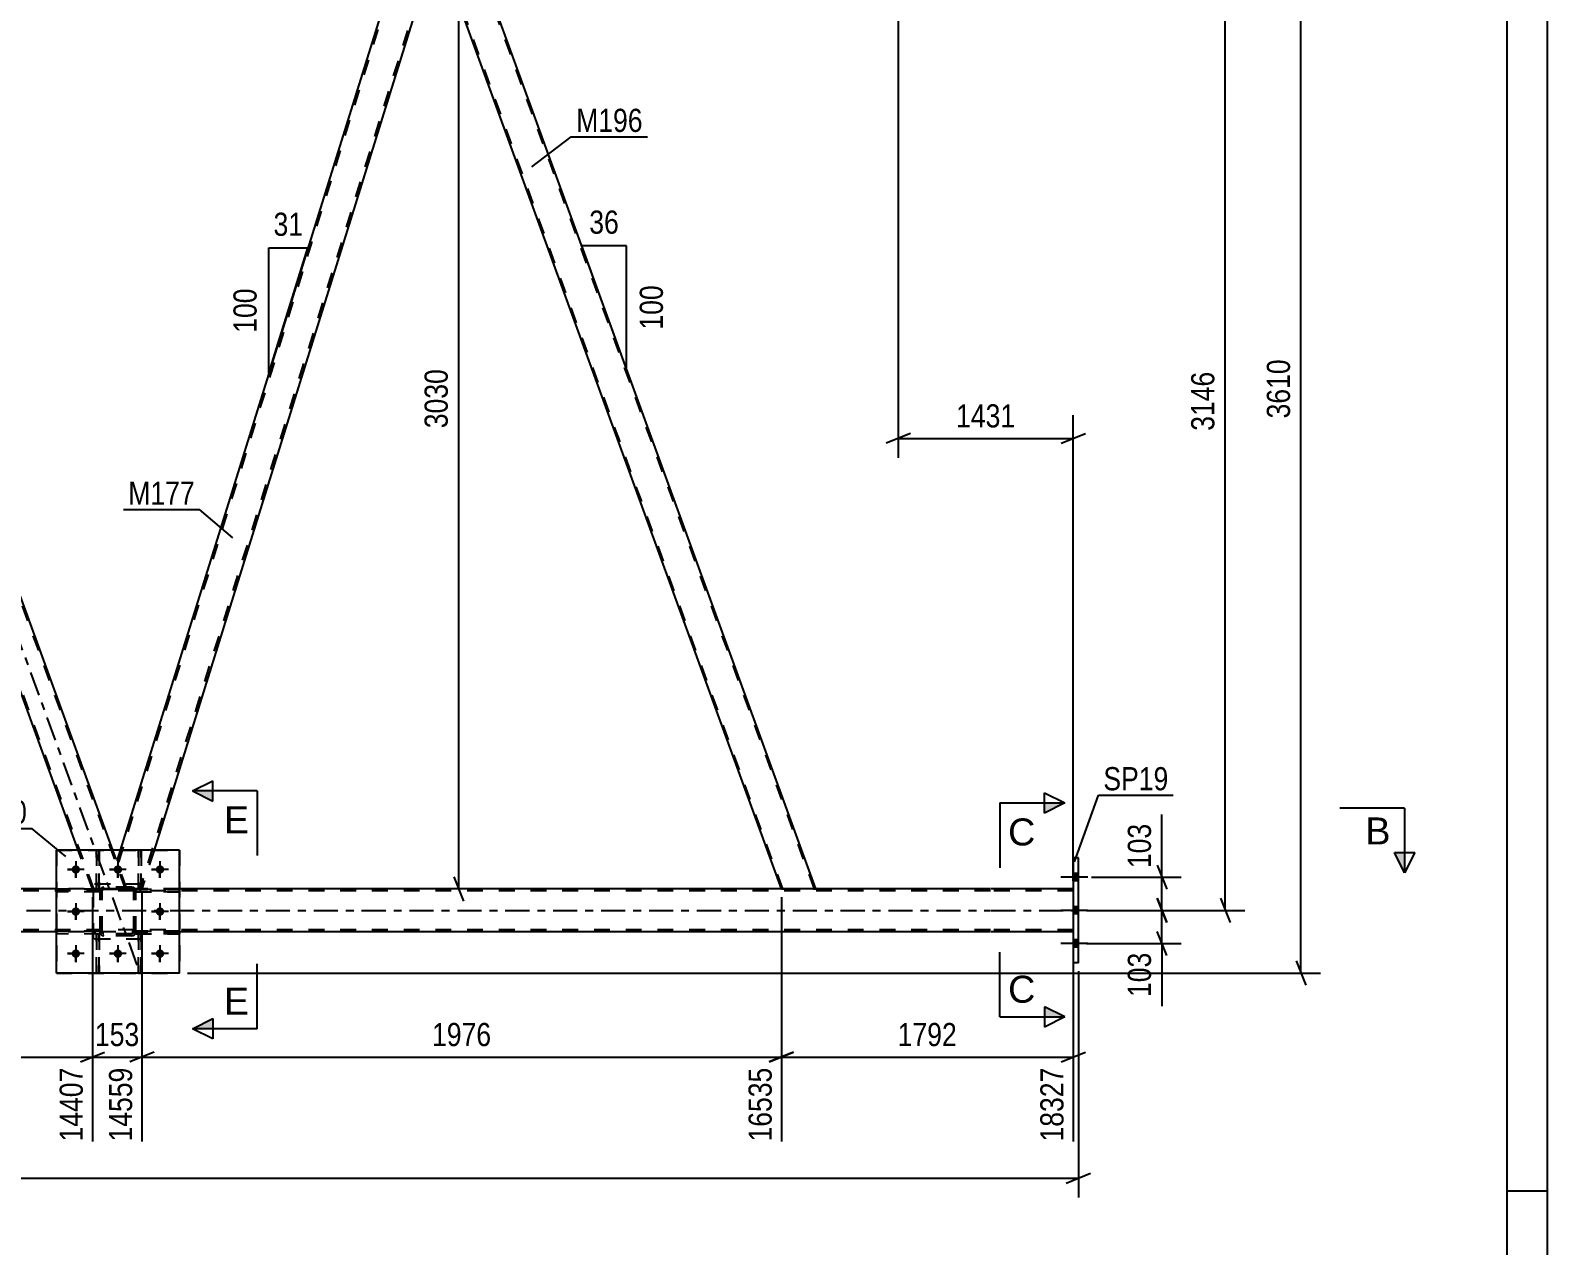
# Model space of a CAD drawing. Header units: millimetres. Extents: x 0 to 841, y 0 to 594.
# Drawn here: x 653.5 to 841, y 291.2 to 441.5 of the extents above; entities that cross this region are included whole.
import ezdxf

# ---------------------------------------------------------------- set-up
doc = ezdxf.new("R2010")
doc.units = ezdxf.units.MM
doc.linetypes.add('DXK_LINE_DOT2', pattern=[3.9198, 1.9599, -1.9599])
doc.linetypes.add('DXK_LINE_DOT3', pattern=[5.9187, 2.979, -0.9799, 0.9799, -0.9799])
doc.styles.add('Arial', font='ARIAL.TTF', dxfattribs={"height": 0.2})
doc.styles.add('Arial Narrow', font='ARIALN.TTF', dxfattribs={"height": 0.2})

# ---------------------------------------------------------------- blocks, each defined once
blk = doc.blocks.new('Unknown-814735391-1133')
at = {"color": 5, "linetype": 'Continuous'}
for p, q in [((841, 0), (841, 594)), ((836, 5), (836, 589)), ((841, 298), (836, 298))]:
    blk.add_line(p, q, dxfattribs=at)
blk = doc.blocks.new('Part-814735391-3515 - 3299')
at = {"color": 7, "linetype": 'DXK_LINE_DOT2'}
for p, q in [((671.92, 330.1), (666.52, 330.1)), ((666.52, 330.1), (666.52, 329.78)), ((667.12, 329.78), (667.12, 330.1)), ((671.92, 329.78), (671.92, 330.1)), ((666.52, 329.78), (671.92, 329.78))]:
    blk.add_line(p, q, dxfattribs=at)
blk = doc.blocks.new('Part-814735391-3516 - 3299')
at = {"color": 7, "linetype": 'DXK_LINE_DOT2'}
for p, q in [((671.92, 335.3), (666.52, 335.3)), ((666.52, 335.3), (666.52, 334.98)), ((666.52, 334.98), (671.92, 334.98)), ((667.12, 334.98), (667.12, 335.3)), ((671.92, 334.98), (671.92, 335.3))]:
    blk.add_line(p, q, dxfattribs=at)
blk = doc.blocks.new('Part-814735391-3519 - 3299')
at = {"color": 7, "linetype": 'DXK_LINE_DOT2'}
for p, q in [((667.19, 329.78), (666.87, 329.78)), ((666.87, 329.78), (666.87, 324.94)), ((666.87, 329.18), (667.19, 329.18)), ((667.19, 324.94), (667.19, 329.78)), ((666.87, 324.94), (667.19, 324.94))]:
    blk.add_line(p, q, dxfattribs=at)
blk = doc.blocks.new('Part-814735391-3522 - 3299')
at = {"color": 7, "linetype": 'DXK_LINE_DOT2'}
for p, q in [((661.67, 340.14), (661.67, 335.3)), ((661.99, 340.14), (661.67, 340.14)), ((661.99, 335.3), (661.99, 340.14)), ((661.67, 335.9), (661.99, 335.9)), ((661.67, 335.3), (661.99, 335.3))]:
    blk.add_line(p, q, dxfattribs=at)
blk = doc.blocks.new('Part-814735391-3525 - 3299')
at = {"color": 7, "linetype": 'DXK_LINE_DOT2'}
for p, q in [((666.87, 340.14), (666.87, 335.3)), ((667.19, 340.14), (666.87, 340.14)), ((667.19, 335.3), (667.19, 340.14)), ((666.87, 335.9), (667.19, 335.9)), ((666.87, 335.3), (667.19, 335.3))]:
    blk.add_line(p, q, dxfattribs=at)
blk = doc.blocks.new('Part-814735391-3526 - 3299')
at = {"color": 7, "linetype": 'DXK_LINE_DOT2'}
for p, q in [((662.12, 330.1), (656.72, 330.1)), ((656.72, 329.78), (656.72, 330.1)), ((661.52, 329.78), (661.52, 330.1)), ((662.12, 330.1), (662.12, 329.78)), ((662.12, 329.78), (656.72, 329.78))]:
    blk.add_line(p, q, dxfattribs=at)
blk = doc.blocks.new('Part-814735391-3527 - 3299')
at = {"color": 7, "linetype": 'DXK_LINE_DOT2'}
for p, q in [((662.12, 335.3), (656.72, 335.3)), ((656.72, 334.98), (656.72, 335.3)), ((662.12, 334.98), (656.72, 334.98)), ((661.52, 334.98), (661.52, 335.3)), ((662.12, 335.3), (662.12, 334.98))]:
    blk.add_line(p, q, dxfattribs=at)
blk = doc.blocks.new('Bolt-814735391-3531 - 3299')
at = {"linetype": 'Continuous'}
for points in [[(782.37, 337.23), (782.37, 336.35), (783.01, 336.35), (783.01, 337.23)], [(782.37, 337.23), (782.37, 336.35), (783.01, 336.35), (783.01, 337.23)], [(782.37, 337.23), (782.37, 336.35), (783.01, 336.35), (783.01, 337.23)], [(782.37, 333.13), (782.37, 332.25), (783.01, 332.25), (783.01, 333.13)], [(782.37, 333.13), (782.37, 332.25), (783.01, 332.25), (783.01, 333.13)], [(782.37, 329.03), (782.37, 328.15), (783.01, 328.15), (783.01, 329.03)], [(782.37, 329.03), (782.37, 328.15), (783.01, 328.15), (783.01, 329.03)], [(782.37, 329.03), (782.37, 328.15), (783.01, 328.15), (783.01, 329.03)]]:
    blk.add_hatch(color=1, dxfattribs=at).paths.add_polyline_path(points)
at = {"color": 1, "linetype": 'Continuous'}
for p, q in [((784.17, 336.79), (780.85, 336.79)), ((784.17, 336.79), (780.85, 336.79)), ((784.17, 336.79), (780.85, 336.79)), ((783.01, 337.23), (782.37, 337.23)), ((783.01, 337.23), (782.37, 337.23)), ((783.01, 337.23), (782.37, 337.23)), ((783.01, 336.35), (782.37, 336.35)), ((783.01, 336.35), (782.37, 336.35)), ((783.01, 336.35), (782.37, 336.35)), ((784.17, 332.69), (780.85, 332.69)), ((784.17, 332.69), (780.85, 332.69)), ((783.01, 333.13), (782.37, 333.13)), ((783.01, 333.13), (782.37, 333.13)), ((783.01, 332.25), (782.37, 332.25)), ((783.01, 332.25), (782.37, 332.25)), ((784.17, 328.59), (780.85, 328.59)), ((784.17, 328.59), (780.85, 328.59)), ((784.17, 328.59), (780.85, 328.59)), ((783.01, 329.03), (782.37, 329.03)), ((783.01, 329.03), (782.37, 329.03)), ((783.01, 329.03), (782.37, 329.03)), ((783.01, 328.15), (782.37, 328.15)), ((783.01, 328.15), (782.37, 328.15)), ((783.01, 328.15), (782.37, 328.15))]:
    blk.add_line(p, q, dxfattribs=at)
blk = doc.blocks.new('Part-814735391-3677 - 3299')
at = {"color": 7, "linetype": 'DXK_LINE_DOT2'}
for p, q in [((666.87, 324.94), (666.87, 329.78)), ((666.87, 329.78), (667.19, 329.78)), ((666.87, 329.18), (667.19, 329.18)), ((667.19, 329.78), (667.19, 324.94)), ((667.19, 324.94), (666.87, 324.94))]:
    blk.add_line(p, q, dxfattribs=at)
blk = doc.blocks.new('Part-814735391-3532 - 3299')
at = {"color": 7, "linetype": 'DXK_LINE_DOT2'}
for p, q in [((666.52, 334.98), (666.52, 335.3)), ((666.52, 335.3), (671.92, 335.3)), ((671.92, 334.98), (666.52, 334.98)), ((667.12, 334.98), (667.12, 335.3)), ((671.92, 335.3), (671.92, 334.98))]:
    blk.add_line(p, q, dxfattribs=at)
blk = doc.blocks.new('Part-814735391-3537 - 3299')
at = {"color": 2, "linetype": 'Continuous'}
for p, q in [((671.92, 340.14), (656.72, 340.14)), ((656.72, 324.94), (656.72, 340.14)), ((671.92, 324.94), (671.92, 340.14)), ((671.92, 324.94), (656.72, 324.94))]:
    blk.add_line(p, q, dxfattribs=at)
blk = doc.blocks.new('Part-814735391-3671 - 3299')
at = {"color": 7, "linetype": 'DXK_LINE_DOT2'}
for p, q in [((666.87, 335.3), (666.87, 340.14)), ((666.87, 340.14), (667.19, 340.14)), ((667.19, 340.14), (667.19, 335.3)), ((666.87, 335.9), (667.19, 335.9)), ((667.19, 335.3), (666.87, 335.3))]:
    blk.add_line(p, q, dxfattribs=at)
blk = doc.blocks.new('Part-814735391-3538 - 3299')
at = {"color": 7, "linetype": 'DXK_LINE_DOT2'}
for p, q in [((656.72, 340.14), (671.92, 340.14)), ((656.72, 340.14), (656.72, 324.94)), ((671.92, 340.14), (671.92, 324.94)), ((656.72, 324.94), (671.92, 324.94))]:
    blk.add_line(p, q, dxfattribs=at)
blk = doc.blocks.new('Part-814735391-3539 - 3299')
at = {"color": 7, "linetype": 'DXK_LINE_DOT2'}
for p, q in [((666.52, 329.78), (666.52, 330.1)), ((666.52, 330.1), (671.92, 330.1)), ((667.12, 329.78), (667.12, 330.1)), ((671.92, 330.1), (671.92, 329.78)), ((671.92, 329.78), (666.52, 329.78))]:
    blk.add_line(p, q, dxfattribs=at)
blk = doc.blocks.new('Part-814735391-3544 - 3299')
at = {"color": 7, "linetype": 'DXK_LINE_DOT2'}
for p, q in [((662.12, 335.3), (656.72, 335.3)), ((656.72, 335.3), (656.72, 334.98)), ((662.12, 334.98), (656.72, 334.98)), ((661.52, 334.98), (661.52, 335.3)), ((662.12, 334.98), (662.12, 335.3))]:
    blk.add_line(p, q, dxfattribs=at)
blk = doc.blocks.new('Part-814735391-3549 - 3299')
at = {"color": 7, "linetype": 'DXK_LINE_DOT3'}
blk.add_line((666.72, 325.93), (615.76, 465.94), dxfattribs=at)
at = {"color": 2, "linetype": 'Continuous'}
for p, q in [((621.31, 456.54), (617.06, 456.54)), ((663.68, 340.14), (621.31, 456.54)), ((659.42, 340.14), (618.58, 452.34))]:
    blk.add_line(p, q, dxfattribs=at)
at = {"color": 7, "linetype": 'DXK_LINE_DOT2'}
for p, q in [((617.06, 456.54), (618.58, 452.34)), ((661.35, 335.33), (617.23, 456.54)), ((665.26, 335.33), (621.14, 456.54)), ((661.18, 335.33), (659.42, 340.14)), ((665.43, 335.33), (663.68, 340.14)), ((665.43, 335.33), (661.18, 335.33))]:
    blk.add_line(p, q, dxfattribs=at)
blk = doc.blocks.new('Part-814735391-3554 - 3299')
at = {"color": 7, "linetype": 'DXK_LINE_DOT2'}
for p, q in [((701.12, 456.54), (664.3, 338.42)), ((703.6, 452.67), (667.03, 335.33)), ((703.74, 452.29), (703.72, 452.34)), ((703.74, 452.29), (703.72, 452.34)), ((664.59, 340.14), (664.17, 338.8)), ((668.78, 340.14), (667.28, 335.33)), ((665.43, 335.33), (664.17, 338.8)), ((667.28, 335.33), (665.43, 335.33))]:
    blk.add_line(p, q, dxfattribs=at)
at = {"color": 2, "linetype": 'Continuous'}
for p, q in [((700.87, 456.54), (664.59, 340.14)), ((702.19, 456.54), (700.87, 456.54)), ((703.72, 452.34), (702.19, 456.54)), ((703.74, 452.29), (668.78, 340.14))]:
    blk.add_line(p, q, dxfattribs=at)
blk = doc.blocks.new('Part-814735391-3564 - 3299')
at = {"color": 2, "linetype": 'Continuous'}
for p, q in [((706.45, 456.54), (702.19, 456.54)), ((750.57, 335.33), (706.45, 456.54)), ((746.31, 335.33), (703.72, 452.34))]:
    blk.add_line(p, q, dxfattribs=at)
at = {"color": 7, "linetype": 'DXK_LINE_DOT2'}
for p, q in [((702.19, 456.54), (703.72, 452.34)), ((746.48, 335.33), (702.36, 456.54)), ((750.4, 335.33), (706.28, 456.54)), ((746.31, 335.33), (750.57, 335.33))]:
    blk.add_line(p, q, dxfattribs=at)
blk = doc.blocks.new('Part-814735391-3584 - 3299')
at = {"color": 2, "linetype": 'Continuous'}
for p, q in [((783.01, 339.19), (782.37, 339.19)), ((782.37, 339.19), (782.37, 326.19)), ((783.01, 326.19), (783.01, 339.19)), ((783.01, 326.19), (782.37, 326.19))]:
    blk.add_line(p, q, dxfattribs=at)
blk = doc.blocks.new('Part-814735391-3586 - 3299')
at = {"color": 7, "linetype": 'DXK_LINE_DOT2'}
for p, q in [((667.32, 335.94), (661.32, 335.94)), ((661.32, 329.14), (661.32, 335.94)), ((667.32, 329.14), (667.32, 335.94)), ((667.32, 329.14), (661.32, 329.14))]:
    blk.add_line(p, q, dxfattribs=at)
blk = doc.blocks.new('Part-814735391-3587 - 3299')
at = {"color": 7, "linetype": 'DXK_LINE_DOT2'}
for p, q in [((667.32, 335.94), (661.32, 335.94)), ((661.32, 329.14), (661.32, 335.94)), ((667.32, 329.14), (667.32, 335.94)), ((667.32, 329.14), (661.32, 329.14))]:
    blk.add_line(p, q, dxfattribs=at)
blk = doc.blocks.new('Part-814735391-3588 - 3299')
at = {"color": 7, "linetype": 'DXK_LINE_DOT2'}
for p, q in [((662.12, 335.06), (662.15, 335.24)), ((662.15, 335.24), (662.12, 335.06)), ((662.12, 330.02), (662.12, 335.06)), ((662.36, 335.06), (662.37, 335.15)), ((662.36, 330.02), (662.36, 335.06)), ((662.37, 335.15), (662.43, 335.23)), ((662.41, 335.5), (662.6, 335.54)), ((662.6, 335.54), (662.41, 335.5)), ((662.43, 335.23), (662.5, 335.28)), ((662.5, 335.28), (662.6, 335.3)), ((666.04, 335.54), (662.6, 335.54)), ((662.6, 335.3), (666.04, 335.3)), ((666.04, 335.54), (666.22, 335.5)), ((666.22, 335.5), (666.04, 335.54)), ((666.04, 335.3), (666.13, 335.28)), ((666.13, 335.28), (666.21, 335.23)), ((666.21, 335.23), (666.26, 335.15)), ((666.26, 335.15), (666.28, 335.06)), ((666.28, 330.02), (666.28, 335.06)), ((666.48, 335.24), (666.52, 335.06)), ((666.52, 335.06), (666.48, 335.24)), ((666.52, 330.02), (666.52, 335.06)), ((662.15, 329.84), (662.12, 330.02)), ((662.12, 330.02), (662.15, 329.84)), ((662.37, 329.93), (662.36, 330.02)), ((666.28, 330.02), (666.26, 329.93)), ((666.52, 330.02), (666.48, 329.84)), ((666.48, 329.84), (666.52, 330.02)), ((662.43, 329.85), (662.37, 329.93)), ((662.6, 329.54), (662.41, 329.58)), ((662.41, 329.58), (662.6, 329.54)), ((662.5, 329.8), (662.43, 329.85)), ((662.6, 329.78), (662.5, 329.8)), ((666.04, 329.78), (662.6, 329.78)), ((666.04, 329.54), (662.6, 329.54)), ((666.13, 329.8), (666.04, 329.78)), ((666.22, 329.58), (666.04, 329.54)), ((666.04, 329.54), (666.22, 329.58)), ((666.21, 329.85), (666.13, 329.8)), ((666.26, 329.93), (666.21, 329.85))]:
    blk.add_line(p, q, dxfattribs=at)
at = {"color": 7, "linetype": 'DXK_LINE_DOT3'}
blk.add_line((664.32, 332.54), (664.32, 332.54), dxfattribs=at)
at = {"color": 7, "linetype": 'DXK_LINE_DOT2'}
for centre, start, end in [((662.6, 335.06), 112.5, 157.5), ((662.6, 335.06), 112.5, 157.5), ((666.04, 335.06), 22.5, 67.5), ((666.04, 335.06), 22.5, 67.5), ((662.6, 330.02), 202.5, 247.5), ((662.6, 330.02), 202.5, 247.5), ((666.04, 330.02), 292.5, 337.5), ((666.04, 330.02), 292.5, 337.5)]:
    blk.add_arc(centre, 0.48, start, end, dxfattribs=at)
blk = doc.blocks.new('Part-814735391-3594 - 3299')
at = {"color": 7, "linetype": 'DXK_LINE_DOT2'}
for p, q in [((772.15, 335.09), (96.65, 335.08)), ((671.92, 335.33), (656.72, 335.33)), ((782.37, 335.09), (772.25, 335.09)), ((782.37, 335.33), (782.37, 330.05)), ((772.15, 330.29), (96.65, 330.28)), ((671.92, 330.05), (656.72, 330.05)), ((782.37, 330.29), (772.25, 330.29))]:
    blk.add_line(p, q, dxfattribs=at)
at = {"color": 2, "linetype": 'Continuous'}
for p, q in [((656.72, 335.33), (501.65, 335.33)), ((772.15, 335.33), (671.92, 335.33)), ((782.37, 335.33), (772.25, 335.33)), ((656.72, 330.05), (501.65, 330.05)), ((772.15, 330.05), (671.92, 330.05)), ((782.37, 330.05), (772.25, 330.05))]:
    blk.add_line(p, q, dxfattribs=at)
at = {"color": 7, "linetype": 'DXK_LINE_DOT3'}
for p, q in [((96.65, 332.68), (772.15, 332.69)), ((772.25, 332.69), (782.37, 332.69))]:
    blk.add_line(p, q, dxfattribs=at)
blk = doc.blocks.new('Part-814735391-3634 - 3299')
at = {"color": 7, "linetype": 'DXK_LINE_DOT2'}
for p, q in [((662.12, 330.1), (656.72, 330.1)), ((656.72, 330.1), (656.72, 329.78)), ((661.52, 329.78), (661.52, 330.1)), ((662.12, 329.78), (662.12, 330.1)), ((662.12, 329.78), (656.72, 329.78))]:
    blk.add_line(p, q, dxfattribs=at)
blk = doc.blocks.new('Part-814735391-3656 - 3299')
at = {"color": 7, "linetype": 'DXK_LINE_DOT2'}
for p, q in [((662.12, 335.06), (662.15, 335.24)), ((662.15, 335.24), (662.12, 335.06)), ((662.12, 330.02), (662.12, 335.06)), ((662.36, 335.06), (662.37, 335.15)), ((662.36, 330.02), (662.36, 335.06)), ((662.37, 335.15), (662.43, 335.23)), ((662.41, 335.5), (662.6, 335.54)), ((662.6, 335.54), (662.41, 335.5)), ((662.43, 335.23), (662.5, 335.28)), ((662.5, 335.28), (662.6, 335.3)), ((666.04, 335.54), (662.6, 335.54)), ((662.6, 335.3), (666.04, 335.3)), ((666.04, 335.54), (666.22, 335.5)), ((666.22, 335.5), (666.04, 335.54)), ((666.04, 335.3), (666.13, 335.28)), ((666.13, 335.28), (666.21, 335.23)), ((666.21, 335.23), (666.26, 335.15)), ((666.26, 335.15), (666.28, 335.06)), ((666.28, 330.02), (666.28, 335.06)), ((666.48, 335.24), (666.52, 335.06)), ((666.52, 335.06), (666.48, 335.24)), ((666.52, 330.02), (666.52, 335.06)), ((662.15, 329.84), (662.12, 330.02)), ((662.12, 330.02), (662.15, 329.84)), ((662.37, 329.93), (662.36, 330.02)), ((666.28, 330.02), (666.26, 329.93)), ((666.52, 330.02), (666.48, 329.84)), ((666.48, 329.84), (666.52, 330.02)), ((662.43, 329.85), (662.37, 329.93)), ((662.6, 329.54), (662.41, 329.58)), ((662.41, 329.58), (662.6, 329.54)), ((662.5, 329.8), (662.43, 329.85)), ((662.6, 329.78), (662.5, 329.8)), ((666.04, 329.78), (662.6, 329.78)), ((666.04, 329.54), (662.6, 329.54)), ((666.13, 329.8), (666.04, 329.78)), ((666.22, 329.58), (666.04, 329.54)), ((666.04, 329.54), (666.22, 329.58)), ((666.21, 329.85), (666.13, 329.8)), ((666.26, 329.93), (666.21, 329.85))]:
    blk.add_line(p, q, dxfattribs=at)
at = {"color": 7, "linetype": 'DXK_LINE_DOT3'}
blk.add_line((664.32, 332.54), (664.32, 332.54), dxfattribs=at)
at = {"color": 7, "linetype": 'DXK_LINE_DOT2'}
for centre, start, end in [((662.6, 335.06), 112.5, 157.5), ((662.6, 335.06), 112.5, 157.5), ((666.04, 335.06), 22.5, 67.5), ((666.04, 335.06), 22.5, 67.5), ((662.6, 330.02), 202.5, 247.5), ((662.6, 330.02), 202.5, 247.5), ((666.04, 330.02), 292.5, 337.5), ((666.04, 330.02), 292.5, 337.5)]:
    blk.add_arc(centre, 0.48, start, end, dxfattribs=at)
blk = doc.blocks.new('Part-814735391-3674 - 3299')
at = {"color": 7, "linetype": 'DXK_LINE_DOT2'}
for p, q in [((661.67, 335.3), (661.67, 340.14)), ((661.67, 340.14), (661.99, 340.14)), ((661.99, 340.14), (661.99, 335.3)), ((661.67, 335.9), (661.99, 335.9)), ((661.99, 335.3), (661.67, 335.3))]:
    blk.add_line(p, q, dxfattribs=at)
blk = doc.blocks.new('Part-814735391-3680 - 3299')
at = {"color": 7, "linetype": 'DXK_LINE_DOT2'}
for p, q in [((661.67, 324.94), (661.67, 329.78)), ((661.67, 329.78), (661.99, 329.78)), ((661.67, 329.18), (661.99, 329.18)), ((661.99, 329.78), (661.99, 324.94)), ((661.99, 324.94), (661.67, 324.94))]:
    blk.add_line(p, q, dxfattribs=at)
blk = doc.blocks.new('Part-814735391-3700 - 3299')
at = {"color": 7, "linetype": 'DXK_LINE_DOT2'}
for p, q in [((661.99, 329.78), (661.67, 329.78)), ((661.67, 329.78), (661.67, 324.94)), ((661.67, 329.18), (661.99, 329.18)), ((661.99, 324.94), (661.99, 329.78)), ((661.67, 324.94), (661.99, 324.94))]:
    blk.add_line(p, q, dxfattribs=at)
blk = doc.blocks.new('Bolt-814735391-3701 - 3299')
at = {"linetype": 'Continuous'}
for points in [[(659.64, 337.74, -1), (658.6, 337.74, -1)], [(664.84, 337.74, -1), (663.8, 337.74, -1)], [(670.04, 337.74, -1), (669, 337.74, -1)], [(659.64, 332.54, -1), (658.6, 332.54, -1)], [(670.04, 332.54, -1), (669, 332.54, -1)], [(659.64, 327.34, -1), (658.6, 327.34, -1)], [(664.84, 327.34, -1), (663.8, 327.34, -1)], [(670.04, 327.34, -1), (669, 327.34, -1)]]:
    blk.add_hatch(color=1, dxfattribs=at).paths.add_polyline_path(points)
at = {"color": 1, "linetype": 'Continuous'}
for p, q in [((660.16, 337.74), (658.08, 337.74)), ((659.12, 338.78), (659.12, 336.7)), ((665.36, 337.74), (663.28, 337.74)), ((664.32, 338.78), (664.32, 336.7)), ((670.56, 337.74), (668.48, 337.74)), ((669.52, 338.78), (669.52, 336.7)), ((660.16, 332.54), (658.08, 332.54)), ((659.12, 333.58), (659.12, 331.5)), ((670.56, 332.54), (668.48, 332.54)), ((669.52, 333.58), (669.52, 331.5)), ((659.12, 328.38), (659.12, 326.3)), ((664.32, 328.38), (664.32, 326.3)), ((669.52, 328.38), (669.52, 326.3)), ((660.16, 327.34), (658.08, 327.34)), ((665.36, 327.34), (663.28, 327.34)), ((670.56, 327.34), (668.48, 327.34))]:
    blk.add_line(p, q, dxfattribs=at)
blk = doc.blocks.new('Bolt-814735391-3702 - 3299')
at = {"color": 1, "linetype": 'Continuous'}
for p, q in [((658.08, 337.74), (658.77, 337.74)), ((659.12, 338.78), (659.12, 338.09)), ((660.16, 337.74), (659.46, 337.74)), ((663.28, 337.74), (663.97, 337.74)), ((664.32, 338.78), (664.32, 338.09)), ((665.36, 337.74), (664.66, 337.74)), ((668.48, 337.74), (669.17, 337.74)), ((669.52, 338.78), (669.52, 338.09)), ((670.56, 337.74), (669.86, 337.74)), ((659.12, 336.7), (659.12, 337.39)), ((664.32, 336.7), (664.32, 337.39)), ((669.52, 336.7), (669.52, 337.39)), ((658.08, 332.54), (658.77, 332.54)), ((659.12, 333.58), (659.12, 332.89)), ((659.12, 331.5), (659.12, 332.19)), ((660.16, 332.54), (659.46, 332.54)), ((668.48, 332.54), (669.17, 332.54)), ((669.52, 333.58), (669.52, 332.89)), ((669.52, 331.5), (669.52, 332.19)), ((670.56, 332.54), (669.86, 332.54)), ((659.12, 328.38), (659.12, 327.69)), ((664.32, 328.38), (664.32, 327.69)), ((669.52, 328.38), (669.52, 327.69)), ((658.08, 327.34), (658.77, 327.34)), ((659.12, 326.3), (659.12, 326.99)), ((660.16, 327.34), (659.46, 327.34)), ((663.28, 327.34), (663.97, 327.34)), ((664.32, 326.3), (664.32, 326.99)), ((665.36, 327.34), (664.66, 327.34)), ((668.48, 327.34), (669.17, 327.34)), ((669.52, 326.3), (669.52, 326.99)), ((670.56, 327.34), (669.86, 327.34))]:
    blk.add_line(p, q, dxfattribs=at)
blk = doc.blocks.new('StraightDimension-814735391-5035 - 3299')
at = {"color": 7, "linetype": 'Continuous'}
for p, q in [((801.76, 457.05), (800.56, 460.05)), ((762.39, 458.55), (803.56, 458.55)), ((801.16, 332.69), (801.16, 458.55)), ((800.56, 334.19), (801.76, 331.19)), ((784.01, 332.69), (803.56, 332.69))]:
    blk.add_line(p, q, dxfattribs=at)
at = {"color": 0}
blk.add_wipeout([(800.41, 399.87), (796.21, 399.87), (796.21, 391.36), (800.41, 391.36)], dxfattribs=at)
at = {"color": 3, "style": 'Arial Narrow'}
blk.add_text('3146', height=2.863, rotation=90.0002, dxfattribs=at).set_placement((799.81, 391.96))
blk = doc.blocks.new('StraightDimension-814735391-4713 - 3299')
at = {"color": 7, "linetype": 'Continuous'}
for p, q in [((746.31, 334.33), (746.31, 304.12)), ((782.37, 329.05), (782.37, 304.12)), ((747.81, 315.16), (744.81, 313.96)), ((780.87, 313.96), (783.87, 315.16)), ((746.31, 314.56), (782.37, 314.56))]:
    blk.add_line(p, q, dxfattribs=at)
at = {"color": 0}
blk.add_wipeout([(768.6, 315.31), (768.6, 319.51), (760.08, 319.51), (760.08, 315.31)], dxfattribs=at)
at = {"color": 0, "linetype": 'Continuous'}
blk.add_wipeout([(781.77, 313.86), (777.57, 313.86), (777.57, 303.52), (781.77, 303.52)], dxfattribs=at)
at = {"color": 3, "style": 'Arial Narrow'}
blk.add_text('1792', height=2.863, dxfattribs=at).set_placement((760.68, 315.91))
at = {"color": 3, "linetype": 'Continuous', "style": 'Arial Narrow'}
blk.add_text('18327', height=2.863, rotation=90.0002, dxfattribs=at).set_placement((781.17, 304.12))
blk = doc.blocks.new('StraightDimension-814735391-4754 - 3299')
at = {"color": 7, "linetype": 'Continuous'}
for p, q in [((661.18, 334.33), (661.18, 304.12)), ((667.28, 334.33), (667.28, 304.12)), ((659.68, 313.96), (662.68, 315.16)), ((668.78, 315.16), (665.78, 313.96)), ((661.18, 314.56), (667.28, 314.56))]:
    blk.add_line(p, q, dxfattribs=at)
at = {"color": 0}
blk.add_wipeout([(667.57, 315.31), (667.57, 319.51), (660.88, 319.51), (660.88, 315.31)], dxfattribs=at)
at = {"color": 0, "linetype": 'Continuous'}
blk.add_wipeout([(666.68, 313.86), (662.48, 313.86), (662.48, 303.52), (666.68, 303.52)], dxfattribs=at)
at = {"color": 3, "style": 'Arial Narrow'}
blk.add_text('153', height=2.863, dxfattribs=at).set_placement((661.48, 315.91))
at = {"color": 3, "linetype": 'Continuous', "style": 'Arial Narrow'}
blk.add_text('14559', height=2.863, rotation=90.0002, dxfattribs=at).set_placement((666.08, 304.12))
blk = doc.blocks.new('StraightDimension-814735391-3995 - 3299')
at = {"color": 7, "linetype": 'Continuous'}
for p, q in [((707.03, 455.05), (705.83, 458.05)), ((716.46, 456.55), (703.58, 456.55)), ((706.43, 335.33), (706.43, 456.55)), ((705.83, 336.83), (707.03, 333.83)), ((721.14, 335.33), (703.58, 335.33))]:
    blk.add_line(p, q, dxfattribs=at)
at = {"color": 0}
blk.add_wipeout([(705.68, 400.19), (701.48, 400.19), (701.48, 391.68), (705.68, 391.68)], dxfattribs=at)
at = {"color": 3, "style": 'Arial Narrow'}
blk.add_text('3030', height=2.863, rotation=90.0002, dxfattribs=at).set_placement((705.08, 392.28))
blk = doc.blocks.new('StraightDimension-814735391-12071 - 3299')
at = {"color": 7, "linetype": 'Continuous'}
for p, q in [((792.73, 338.29), (793.93, 335.29)), ((784.62, 336.79), (795.73, 336.79)), ((793.33, 332.69), (793.33, 336.79)), ((793.93, 331.19), (792.73, 334.19)), ((784.01, 332.69), (795.73, 332.69))]:
    blk.add_line(p, q, dxfattribs=at)
at = {"color": 0}
blk.add_wipeout([(792.58, 343.99), (788.38, 343.99), (788.38, 337.31), (792.58, 337.31)], dxfattribs=at)
at = {"color": 7, "linetype": 'Continuous'}
blk.add_line((793.33, 336.79), (793.33, 344.52), dxfattribs=at)
blk.add_line((793.33, 336.79), (793.33, 344.52), dxfattribs=at)
at = {"color": 3, "style": 'Arial Narrow'}
blk.add_text('103', height=2.863, rotation=90.0002, dxfattribs=at).set_placement((791.98, 337.91))
blk = doc.blocks.new('StraightDimension-814735391-4730 - 3299')
at = {"color": 7, "linetype": 'Continuous'}
for p, q in [((667.28, 334.33), (667.28, 304.12)), ((746.31, 334.33), (746.31, 304.12)), ((668.78, 315.16), (665.78, 313.96)), ((744.81, 313.96), (747.81, 315.16)), ((667.28, 314.56), (746.31, 314.56))]:
    blk.add_line(p, q, dxfattribs=at)
at = {"color": 0}
blk.add_wipeout([(711.05, 315.31), (711.05, 319.51), (702.54, 319.51), (702.54, 315.31)], dxfattribs=at)
at = {"color": 0, "linetype": 'Continuous'}
blk.add_wipeout([(745.71, 313.86), (741.51, 313.86), (741.51, 303.52), (745.71, 303.52)], dxfattribs=at)
at = {"color": 3, "style": 'Arial Narrow'}
blk.add_text('1976', height=2.863, dxfattribs=at).set_placement((703.14, 315.91))
at = {"color": 3, "linetype": 'Continuous', "style": 'Arial Narrow'}
blk.add_text('16535', height=2.863, rotation=90.0002, dxfattribs=at).set_placement((745.11, 304.12))
blk = doc.blocks.new('AngleDimension-814735391-12164 - 3299')
at = {"color": 7, "linetype": 'Continuous'}
for p, q in [((682.96, 414.56), (687.78, 414.56)), ((682.96, 399.09), (687.78, 414.56)), ((682.96, 399.09), (682.96, 414.56)), ((684.31, 403.4), (687.78, 414.56))]:
    blk.add_line(p, q, dxfattribs=at)
at = {"color": 0}
for points in [[(687.8, 415.46), (687.8, 419.66), (682.95, 419.66), (682.95, 415.46)], [(682.06, 410.17), (677.86, 410.17), (677.86, 403.48), (682.06, 403.48)]]:
    blk.add_wipeout(points, dxfattribs=at)
at = {"color": 3, "style": 'Arial Narrow'}
blk.add_text('31', height=2.863, dxfattribs=at).set_placement((683.55, 416.06))
blk.add_text('100', height=2.863, rotation=90.0002, dxfattribs=at).set_placement((681.46, 404.08))
blk = doc.blocks.new('AngleDimension-814735391-3785 - 3299')
at = {"color": 7, "linetype": 'Continuous'}
for p, q in [((725.07, 405.38), (721.63, 414.82)), ((727.17, 414.82), (721.63, 414.82)), ((727.17, 399.6), (721.63, 414.82)), ((727.17, 399.6), (727.17, 414.82))]:
    blk.add_line(p, q, dxfattribs=at)
at = {"color": 0}
for points in [[(726.83, 415.72), (726.83, 419.92), (721.97, 419.92), (721.97, 415.72)], [(732.27, 410.55), (728.07, 410.55), (728.07, 403.87), (732.27, 403.87)]]:
    blk.add_wipeout(points, dxfattribs=at)
at = {"color": 3, "style": 'Arial Narrow'}
blk.add_text('36', height=2.863, dxfattribs=at).set_placement((722.57, 416.32))
blk.add_text('100', height=2.863, rotation=90.0002, dxfattribs=at).set_placement((731.67, 404.47))
blk = doc.blocks.new('StraightDimension-814735391-4626 - 3299')
at = {"color": 7, "linetype": 'Continuous'}
for p, q in [((760.75, 455.55), (760.75, 388.63)), ((782.37, 336.33), (782.37, 393.88)), ((762.25, 391.63), (759.25, 390.43)), ((760.75, 391.03), (782.37, 391.03)), ((780.87, 390.43), (783.87, 391.63))]:
    blk.add_line(p, q, dxfattribs=at)
at = {"color": 0}
blk.add_wipeout([(775.82, 391.78), (775.82, 395.98), (767.3, 395.98), (767.3, 391.78)], dxfattribs=at)
at = {"color": 3, "style": 'Arial Narrow'}
blk.add_text('1431', height=2.863, dxfattribs=at).set_placement((767.9, 392.38))
blk = doc.blocks.new('StraightDimension-814735391-4637 - 3299')
at = {"color": 7, "linetype": 'Continuous'}
for p, q in [((783.01, 325.19), (783.01, 297.19)), ((781.51, 298.99), (784.51, 300.19)), ((44.92, 299.59), (783.01, 299.59))]:
    blk.add_line(p, q, dxfattribs=at)
blk = doc.blocks.new('StraightDimension-814735391-4778 - 3299')
at = {"color": 7, "linetype": 'Continuous'}
for p, q in [((582.14, 334.33), (582.14, 304.12)), ((661.18, 334.33), (661.18, 304.12)), ((583.64, 315.16), (580.64, 313.96)), ((659.68, 313.96), (662.68, 315.16)), ((582.14, 314.56), (661.18, 314.56))]:
    blk.add_line(p, q, dxfattribs=at)
at = {"color": 0}
blk.add_wipeout([(625.92, 315.31), (625.92, 319.51), (617.4, 319.51), (617.4, 315.31)], dxfattribs=at)
at = {"color": 0, "linetype": 'Continuous'}
blk.add_wipeout([(660.58, 313.86), (656.38, 313.86), (656.38, 303.52), (660.58, 303.52)], dxfattribs=at)
at = {"color": 3, "style": 'Arial Narrow'}
blk.add_text('1976', height=2.863, dxfattribs=at).set_placement((618, 315.91))
at = {"color": 3, "linetype": 'Continuous', "style": 'Arial Narrow'}
blk.add_text('14407', height=2.863, rotation=90.0002, dxfattribs=at).set_placement((659.98, 304.12))
blk = doc.blocks.new('StraightDimension-814735391-12072 - 3299')
at = {"color": 7, "linetype": 'Continuous'}
for p, q in [((792.73, 334.19), (793.93, 331.19)), ((784.01, 332.69), (795.73, 332.69)), ((793.33, 328.59), (793.33, 332.69)), ((793.93, 327.09), (792.73, 330.09)), ((784.01, 328.59), (795.73, 328.59))]:
    blk.add_line(p, q, dxfattribs=at)
at = {"color": 0}
blk.add_wipeout([(792.58, 328.06), (788.38, 328.06), (788.38, 321.38), (792.58, 321.38)], dxfattribs=at)
at = {"color": 7, "linetype": 'Continuous'}
blk.add_line((793.33, 328.59), (793.33, 320.85), dxfattribs=at)
blk.add_line((793.33, 328.59), (793.33, 320.85), dxfattribs=at)
at = {"color": 3, "style": 'Arial Narrow'}
blk.add_text('103', height=2.863, rotation=90.0002, dxfattribs=at).set_placement((791.98, 321.98))
blk = doc.blocks.new('StraightDimension-814735391-12624 - 3299')
at = {"color": 7, "linetype": 'Continuous'}
for p, q in [((811.11, 467.85), (809.91, 470.85)), ((759.07, 469.35), (812.91, 469.35)), ((810.51, 324.94), (810.51, 469.35)), ((809.91, 326.44), (811.11, 323.44)), ((672.92, 324.94), (812.91, 324.94))]:
    blk.add_line(p, q, dxfattribs=at)
at = {"color": 0}
blk.add_wipeout([(809.76, 401.4), (805.56, 401.4), (805.56, 392.89), (809.76, 392.89)], dxfattribs=at)
at = {"color": 3, "style": 'Arial Narrow'}
blk.add_text('3610', height=2.863, rotation=90.0002, dxfattribs=at).set_placement((809.16, 393.49))
blk = doc.blocks.new('Mark-814735391-3533 - 3299')
at = {"color": 0}
blk.add_wipeout([(653.08, 343.4), (653.08, 346.4), (645.04, 346.4), (645.04, 343.4)], dxfattribs=at)
blk.add_wipeout([(653.08, 343.4), (653.08, 346.4), (645.04, 346.4), (645.04, 343.4)], dxfattribs=at)
at = {"color": 30, "linetype": 'Continuous'}
for p in [(644.44, 342.8), (657.87, 339.34)]:
    blk.add_line(p, (653.68, 342.8), dxfattribs=at)
at = {"color": 3, "style": 'Arial Narrow'}
blk.add_text('SP20', height=2.863, dxfattribs=at).set_placement((645.04, 343.4))
blk = doc.blocks.new('Mark-814735391-3550 - 3299')
at = {"color": 0}
blk.add_wipeout([(673.82, 382.82), (673.82, 385.82), (665.6, 385.82), (665.6, 382.82)], dxfattribs=at)
blk.add_wipeout([(673.82, 382.82), (673.82, 385.82), (665.6, 385.82), (665.6, 382.82)], dxfattribs=at)
at = {"color": 30, "linetype": 'Continuous'}
for p in [(665, 382.22), (678.54, 378.75)]:
    blk.add_line(p, (674.42, 382.22), dxfattribs=at)
at = {"color": 3, "style": 'Arial Narrow'}
blk.add_text('M177', height=2.863, dxfattribs=at).set_placement((665.6, 382.82))
blk = doc.blocks.new('Mark-814735391-3560 - 3299')
at = {"color": 0}
blk.add_wipeout([(729.17, 428.9), (729.17, 431.9), (720.95, 431.9), (720.95, 428.9)], dxfattribs=at)
blk.add_wipeout([(729.17, 428.9), (729.17, 431.9), (720.95, 431.9), (720.95, 428.9)], dxfattribs=at)
at = {"color": 30, "linetype": 'Continuous'}
for p, q in [((715.49, 424.6), (720.35, 428.3)), ((720.35, 428.3), (729.77, 428.3))]:
    blk.add_line(p, q, dxfattribs=at)
at = {"color": 3, "style": 'Arial Narrow'}
blk.add_text('M196', height=2.863, dxfattribs=at).set_placement((720.95, 428.9))
blk = doc.blocks.new('Mark-814735391-3580 - 3299')
at = {"color": 0}
blk.add_wipeout([(794.14, 347.53), (794.14, 350.53), (786.1, 350.53), (786.1, 347.53)], dxfattribs=at)
blk.add_wipeout([(794.14, 347.53), (794.14, 350.53), (786.1, 350.53), (786.1, 347.53)], dxfattribs=at)
at = {"color": 30, "linetype": 'Continuous'}
for p, q in [((782.54, 338.67), (785.5, 346.93)), ((785.5, 346.93), (794.74, 346.93))]:
    blk.add_line(p, q, dxfattribs=at)
at = {"color": 3, "style": 'Arial Narrow'}
blk.add_text('SP19', height=2.863, dxfattribs=at).set_placement((786.1, 347.53))
blk = doc.blocks.new('SectionMark-814735391-5054 - 3299')
at = {"linetype": 'Continuous'}
blk.add_hatch(color=6, dxfattribs=at).paths.add_polyline_path([(822.08, 339.83), (823.33, 339.83), (823.33, 337.33)])
at = {"color": 6, "linetype": 'Continuous'}
for p, q in [((823.33, 345.33), (815.33, 345.33)), ((823.33, 345.33), (823.33, 337.33)), ((822.08, 339.83), (824.58, 339.83)), ((823.33, 337.33), (822.08, 339.83)), ((824.58, 339.83), (823.33, 337.33))]:
    blk.add_line(p, q, dxfattribs=at)
at = {"color": 0, "linetype": 'Continuous'}
blk.add_wipeout([(821.58, 340.83), (821.58, 344.33), (818.47, 344.33), (818.47, 340.83)], dxfattribs=at)
at = {"color": 3, "linetype": 'Continuous', "style": 'Arial'}
blk.add_text('B', height=3.34, dxfattribs=at).set_placement((818.47, 340.83))
blk = doc.blocks.new('SectionMark-814735391-5050 - 3299')
at = {"linetype": 'Continuous'}
for points in [[(778.82, 344.71), (778.82, 345.96), (781.32, 345.96)], [(778.82, 319.52), (778.82, 320.77), (781.32, 319.52)]]:
    blk.add_hatch(color=6, dxfattribs=at).paths.add_polyline_path(points)
at = {"color": 6, "linetype": 'Continuous'}
for p, q in [((778.82, 344.71), (778.82, 347.21)), ((778.82, 347.21), (781.32, 345.96)), ((773.32, 345.96), (773.32, 337.96)), ((773.32, 345.96), (781.32, 345.96)), ((781.32, 345.96), (778.82, 344.71)), ((773.32, 319.52), (773.32, 327.52)), ((781.32, 319.52), (778.82, 320.77)), ((778.82, 320.77), (778.82, 318.27)), ((773.32, 319.52), (781.32, 319.52)), ((781.32, 319.52), (778.82, 318.27))]:
    blk.add_line(p, q, dxfattribs=at)
at = {"color": 0, "linetype": 'Continuous'}
for points in [[(777.69, 340.71), (777.69, 344.21), (774.32, 344.21), (774.32, 340.71)], [(777.69, 321.27), (777.69, 324.77), (774.32, 324.77), (774.32, 321.27)]]:
    blk.add_wipeout(points, dxfattribs=at)
at = {"color": 3, "linetype": 'Continuous', "style": 'Arial'}
for p in [(774.32, 340.71), (774.32, 321.27)]:
    blk.add_text('C', height=3.34, dxfattribs=at).set_placement(p)
blk = doc.blocks.new('SectionMark-814735391-5060 - 3299')
at = {"linetype": 'Continuous'}
for points in [[(676.03, 347.45), (676.03, 346.2), (673.53, 347.45)], [(676.03, 319.31), (676.03, 318.06), (673.53, 318.06)]]:
    blk.add_hatch(color=6, dxfattribs=at).paths.add_polyline_path(points)
at = {"color": 6, "linetype": 'Continuous'}
for p, q in [((673.53, 347.45), (676.03, 348.7)), ((681.53, 347.45), (673.53, 347.45)), ((673.53, 347.45), (676.03, 346.2)), ((676.03, 346.2), (676.03, 348.7)), ((681.53, 347.45), (681.53, 339.45)), ((681.53, 318.06), (681.53, 326.06)), ((673.53, 318.06), (676.03, 319.31)), ((676.03, 319.31), (676.03, 316.81)), ((681.53, 318.06), (673.53, 318.06)), ((676.03, 316.81), (673.53, 318.06))]:
    blk.add_line(p, q, dxfattribs=at)
at = {"color": 0, "linetype": 'Continuous'}
for points in [[(680.53, 342.2), (680.53, 345.7), (677.42, 345.7), (677.42, 342.2)], [(680.53, 319.81), (680.53, 323.31), (677.42, 323.31), (677.42, 319.81)]]:
    blk.add_wipeout(points, dxfattribs=at)
at = {"color": 3, "linetype": 'Continuous', "style": 'Arial'}
for p in [(677.42, 342.2), (677.42, 319.81)]:
    blk.add_text('E', height=3.34, dxfattribs=at).set_placement(p)

msp = doc.modelspace()

# ---------------------------------------------------------------- block references
for name in ['Unknown-814735391-1133', 'Part-814735391-3549 - 3299', 'Part-814735391-3554 - 3299', 'Part-814735391-3564 - 3299', 'Part-814735391-3537 - 3299', 'Part-814735391-3538 - 3299', 'Part-814735391-3522 - 3299', 'Part-814735391-3674 - 3299', 'Part-814735391-3525 - 3299', 'Part-814735391-3671 - 3299', 'Bolt-814735391-3701 - 3299', 'Bolt-814735391-3702 - 3299', 'Part-814735391-3584 - 3299', 'Part-814735391-3586 - 3299', 'Part-814735391-3587 - 3299', 'Bolt-814735391-3531 - 3299', 'Part-814735391-3594 - 3299', 'Part-814735391-3527 - 3299', 'Part-814735391-3544 - 3299', 'Part-814735391-3588 - 3299', 'Part-814735391-3656 - 3299', 'Part-814735391-3516 - 3299', 'Part-814735391-3532 - 3299', 'Part-814735391-3526 - 3299', 'Part-814735391-3634 - 3299', 'Part-814735391-3515 - 3299', 'Part-814735391-3539 - 3299', 'Part-814735391-3680 - 3299', 'Part-814735391-3700 - 3299', 'Part-814735391-3519 - 3299', 'Part-814735391-3677 - 3299']:
    msp.add_blockref(name, (0, 0))

# ---------------------------------------------------------------- next in the draw order: block references
for name in ['StraightDimension-814735391-5035 - 3299', 'StraightDimension-814735391-3995 - 3299', 'AngleDimension-814735391-12164 - 3299', 'StraightDimension-814735391-4754 - 3299']:
    msp.add_blockref(name, (0, 0))

# ---------------------------------------------------------------- next in the draw order: block references
for name in ['AngleDimension-814735391-3785 - 3299', 'StraightDimension-814735391-4713 - 3299']:
    msp.add_blockref(name, (0, 0))

# ---------------------------------------------------------------- next in the draw order: block references
for name in ['StraightDimension-814735391-12071 - 3299', 'StraightDimension-814735391-4730 - 3299']:
    msp.add_blockref(name, (0, 0))

# ---------------------------------------------------------------- next in the draw order: block references
msp.add_blockref('StraightDimension-814735391-4626 - 3299', (0, 0))

# ---------------------------------------------------------------- next in the draw order: block references
msp.add_blockref('StraightDimension-814735391-4637 - 3299', (0, 0))

# ---------------------------------------------------------------- next in the draw order: block references
for name in ['Mark-814735391-3533 - 3299', 'StraightDimension-814735391-4778 - 3299', 'StraightDimension-814735391-12072 - 3299']:
    msp.add_blockref(name, (0, 0))

# ---------------------------------------------------------------- next in the draw order: block references
msp.add_blockref('StraightDimension-814735391-12624 - 3299', (0, 0))

# ---------------------------------------------------------------- next in the draw order: block references
for name in ['Mark-814735391-3560 - 3299', 'Mark-814735391-3550 - 3299', 'Mark-814735391-3580 - 3299']:
    msp.add_blockref(name, (0, 0))

# ---------------------------------------------------------------- next in the draw order: block references
msp.add_blockref('SectionMark-814735391-5054 - 3299', (0, 0))

# ---------------------------------------------------------------- next in the draw order: block references
for name in ['SectionMark-814735391-5060 - 3299', 'SectionMark-814735391-5050 - 3299']:
    msp.add_blockref(name, (0, 0))

doc.saveas('drawing.dxf')
